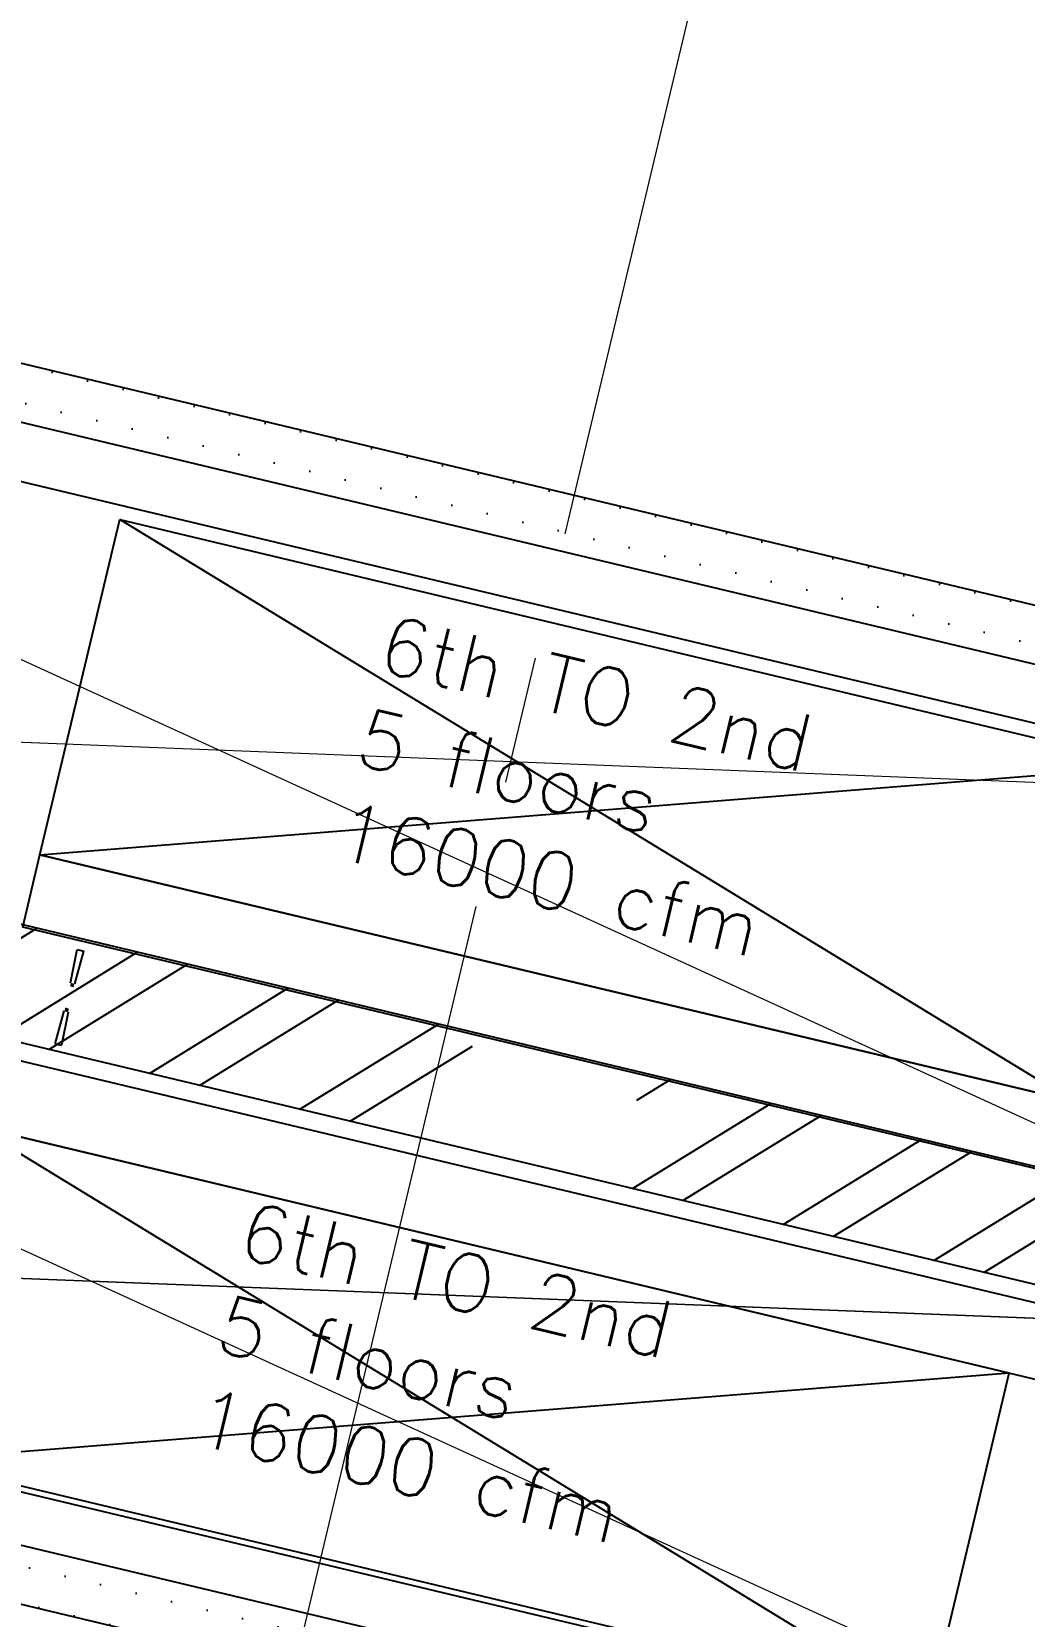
# Model space of a CAD drawing. Header units: millimetres. Extents: x 783817721 to 783927949, y 1443754877 to 1443839643.
# Drawn here: x 783890739 to 783892467, y 1443796080 to 1443798837 of the extents above; entities that cross this region are included whole.
import ezdxf

# ---------------------------------------------------------------- set-up
doc = ezdxf.new("R2010")
doc.units = ezdxf.units.MM
doc.header["$LTSCALE"] = 700
doc.linetypes.add('CENTER2', pattern=[28.575000000000003, 19.05, -3.175, 3.175, -3.175])
doc.linetypes.add('HIDDEN', pattern=[9.524999999999999, 6.35, -3.175])
doc.layers.get('0').update_dxf_attribs({"linetype": 'CONTINUOUS'})
for name, color, linetype in [('A-COL', 31, 'CONTINUOUS'), ('A-HATCH', 8, 'CONTINUOUS'), ('A-LOW WALL HT', 2, 'CONTINUOUS'), ('A-SERVICE', 254, 'HIDDEN'), ('A-SILL', 2, 'CONTINUOUS'), ('A-WALL-XXX', 7, 'CONTINUOUS')]:
    doc.layers.add(name, color=color, linetype=linetype)
doc.layers.add('A-CUTOUT BELOW', color=8, linetype='HIDDEN', lineweight=5)
doc.layers.add('A-GRID', color=31, linetype='CENTER2', lineweight=5)
pattern_1 = [(346.5826409141853, (783820671.9506751, 1443800474.84538), (45.61810967520755, 54.39945376252169), [0, -63.49999999999999])]

# ---------------------------------------------------------------- blocks, each defined once
blk = doc.blocks.new('col-2 -15')
at = {"layer": 'A-GRID', "color": 1, "ltscale": 0.1}
blk.add_line((64700.00000065565, -5272.462527275085), (64700.00000065565, 48139.09731292725), dxfattribs=at)
blk = doc.blocks.new('A$C9b6d854f')
at = {"layer": 'A-SERVICE'}
for p, q in [((-15834.43178713322, 5325.467047452927), (-13984.71797400713, 5925.467050790787)), ((-13984.71797281504, 5325.467052221298), (-15834.43178850412, 5925.467047214508)), ((-15730.95288521051, 5121.402710199356), (-15733.13141769171, 5180.467060089111)), ((-15733.13141769171, 5180.467060089111), (-15721.1314176321, 5180.467061042786)), ((-15723.20860528946, 5121.40270781517), (-15721.1314176321, 5180.467061042786)), ((-15728.52426552773, 5115.376109361649), (-15728.30198037624, 5121.402708292007)), ((-15725.52426534891, 5115.376672506332), (-15725.73619014025, 5121.40270781517)), ((-15728.52426499128, 5077.009669065475, 1.117585673676318e-08), (-15728.30197972059, 5070.983069419861, 1.117585673676318e-08)), ((-15725.52426475286, 5077.009105920792, 1.117585673676318e-08), (-15725.73618960381, 5070.983070135117, 1.117585673676318e-08)), ((-15730.95288455486, 5070.983068227768, 1.117585673676318e-08), (-15733.13141703606, 5011.918717861176, 1.117585673676318e-08)), ((-15723.20860493183, 5070.983070135117, 1.117585673676318e-08), (-15721.13141727448, 5011.918717384338, 1.117585673676318e-08)), ((-15733.13141703606, 5011.918717861176, 1.117585673676318e-08), (-15721.13141727448, 5011.918717384338, 1.117585673676318e-08)), ((-15834.43178641796, 4839.977085351944, 1.117585983676318e-08), (-13984.71797132492, 4239.977086305618, 1.117585983676318e-08)), ((-13984.71797209978, 4839.977084636688, 1.117585983676318e-08), (-15834.43178641796, 4239.977085351944, 1.117585983676318e-08))]:
    blk.add_line(p, q, dxfattribs=at)
for points in [[(-15834.43175899982, 5925.467057704926), (-13984.7179441452, 5925.467061042786), (-13984.71794342995, 5325.467061519623), (-15834.43175804615, 5325.467056274414)], [(-15834.43175804615, 5325.467056274414), (-13766.63910004029, 5325.467056274414), (-13766.63910004029, 5196.486629460655), (-15834.43175804615, 5196.486629460655)], [(-15834.43175804615, 4839.977075144579), (-13766.63910004029, 4839.977075144579), (-13766.63910004029, 4968.957501958338), (-15834.43175804615, 4968.957501958338)]]:
    blk.add_lwpolyline(points, close=True, dxfattribs=at)
at = {"layer": 'A-SERVICE', "elevation": 1.117586731838158e-08}
blk.add_lwpolyline([(-15834.43175685406, 4239.977075099945), (-13984.71794247627, 4239.977076292038), (-13984.71794259548, 4839.977075576782), (-15834.43175721169, 4839.977074623108)], close=True, dxfattribs=at)
at = {"layer": 'A-SERVICE', "char_height": 99.99999999999994}
for insert, attachment_point, rotation in [((-15341.54331016541, 5873.08832359314), 1, 359.9999999111696), ((-15341.54330968857, 4390.559425592422, 1.117584813676318e-08), 7, 1.2127139171340518e-07)]:
    blk.add_mtext_dynamic_manual_height_columns('{\\Fromans|c0;6th TO 2nd\\P5 floors\\P16000 cfm}', width=1043.315539420809, gutter_width=12.5, heights=[0], dxfattribs=dict(at, insert=insert, attachment_point=attachment_point, rotation=rotation))
blk = doc.blocks.new('A$C3df1e9b8')
at = {"layer": 'A-SERVICE'}
blk.add_blockref('A$C9b6d854f', (75550.00305140018, -4499.950220823288), dxfattribs=at)

msp = doc.modelspace()

# ---------------------------------------------------------------- hatches: boundary and pattern name
at = {"layer": 'A-HATCH'}
h = msp.add_hatch(dxfattribs=at)
h.set_pattern_fill('ANSI32', color=256, scale=19.99999999999999, angle=3.774722192838826e-05, style=0)
h.set_pattern_definition([(31.58264065913059, (783812088.3876706, 1443708293.096645), (-99.7701511760467, 162.2842165286223), []), (31.58264065913059, (783812175.7391644, 1443708272.258614), (-99.7701511760467, 162.2842165286223), [])])
h.paths.add_polyline_path([(783891465.549798, 1443796900.143732), (783891511.9583219, 1443797094.684855), (783889128.8295752, 1443797663.189304), (783889082.4210505, 1443797468.648179)])
h = msp.add_hatch(dxfattribs=at)
h.set_pattern_fill('ANSI32', color=256, scale=19.99999999999999, angle=3.774722192838826e-05, style=0)
h.set_pattern_definition([(31.58264065913059, (783814763.3280951, 1443707654.979411), (-99.7701511760467, 162.2842165286223), []), (31.58264065913059, (783814850.6795886, 1443707634.141381), (-99.7701511760467, 162.2842165286223), [])])
h.paths.add_polyline_path([(783894724.1136428, 1443796122.80094), (783894770.5221671, 1443796317.342064), (783891803.7699995, 1443797025.07207), (783891757.361475, 1443796830.530946)])
at = {"layer": 'A-LOW WALL HT'}
h = msp.add_hatch(dxfattribs=at)
h.set_pattern_fill('DOTS', color=1, scale=39.99999999999998, angle=3.798389681901799e-05)
h.set_pattern_definition(pattern_1)
h.paths.add_polyline_path([(783893119.6176212, 1443797585.020174), (783893022.348015, 1443797608.228442), (783892825.1106598, 1443796781.42636), (783892922.380266, 1443796758.218091)])
h.paths.add_polyline_path([(783889326.0670092, 1443798489.988733), (783893119.6173165, 1443797585.020246), (783893142.8210462, 1443797682.288291), (783889349.2707391, 1443798587.256778)])
h = msp.add_hatch(dxfattribs=at)
h.set_pattern_fill('DOTS', color=1, scale=39.99999999999998, angle=3.798389681901799e-05)
h.set_pattern_definition(pattern_1)
h.paths.add_polyline_path([(783892678.7354475, 1443795736.879901), (783892581.4639616, 1443795760.080291), (783892778.7013166, 1443796586.882373), (783892875.9728025, 1443796563.681983)])
h.paths.add_polyline_path([(783888885.1848353, 1443796641.848459), (783892678.7351427, 1443795736.879973), (783892655.5314133, 1443795639.611928), (783888861.9811062, 1443796544.580414)])

# ---------------------------------------------------------------- linework, layer by layer
at = {"layer": 'A-CUTOUT BELOW'}
for p, q in [((783892825.1111686, 1443796781.427284, -3.009139235074112e-08), (783889302.8615429, 1443798392.718519, -1.504563708013138e-08)), ((783889128.8295754, 1443797663.189305, -1.504564419378391e-08), (783892999.1432952, 1443797510.955037, -3.009139235074113e-08)), ((783889082.420922, 1443797468.648209, -1.50456441937839e-08), (783892604.6692275, 1443795857.353565, -3.009139235074113e-08)), ((783892778.7024832, 1443796586.884774, -3.009139561680583e-08), (783888908.3890841, 1443796739.118966, -1.504565320441046e-08)), ((783888908.4244817, 1443796739.140356, -1.50456532041352e-08), (783892778.7095, 1443796586.914188, -3.009139561651902e-08))]:
    msp.add_line(p, q, dxfattribs=at)
at = {"layer": 'A-LOW WALL HT'}
for p, q in [((783889349.270066, 1443798587.259641, -1.504563518315739e-08), (783893142.822276, 1443797682.293589, -3.009138470918927e-08)), ((783889326.0658039, 1443798489.98908, -1.504563613164439e-08), (783893022.3474519, 1443797608.227289, -3.009138565767689e-08)), ((783888885.183603, 1443796641.848694, -1.504563613164438e-08), (783892581.4639798, 1443795760.081573, -3.009138565767689e-08)), ((783888861.9792131, 1443796544.578163, -1.504563518315738e-08), (783892655.5301208, 1443795639.606652, -3.009138470918926e-08))]:
    msp.add_line(p, q, dxfattribs=at)
at = {"layer": 'A-SILL'}
for p, q in [((783889302.8615416, 1443798392.718518, -1.504563708013139e-08), (783892999.1428145, 1443797510.955152, -3.009138660617928e-08)), ((783888908.3879939, 1443796739.119225, -1.504563708013139e-08), (783892604.6687467, 1443795857.35368, -3.009138660617928e-08))]:
    msp.add_line(p, q, dxfattribs=at)
at = {"layer": 'A-WALL-XXX'}
for p, q in [((783894770.5221653, 1443796317.342093, -1.504564419374768e-08), (783889128.8295752, 1443797663.189304, -1.504564419378392e-08)), ((783894724.1136411, 1443796122.80097, -1.504564609072167e-08), (783889082.4210505, 1443797468.648179, -1.504564609075793e-08))]:
    msp.add_line(p, q, dxfattribs=at)

# ---------------------------------------------------------------- block references
at = {"rotation": 346.5826028830894}
msp.add_blockref('A$C3df1e9b8', (783832476.5208341, 1443810458.170673, -1.504565083355612e-08), dxfattribs=at)
at = {"layer": 'A-COL', "rotation": 346.5826406508676}
msp.add_blockref('col-2 -15', (783823459.138127, 1443790865.826888, -1.504585143858407e-08), dxfattribs=at)

doc.saveas('drawing.dxf')
